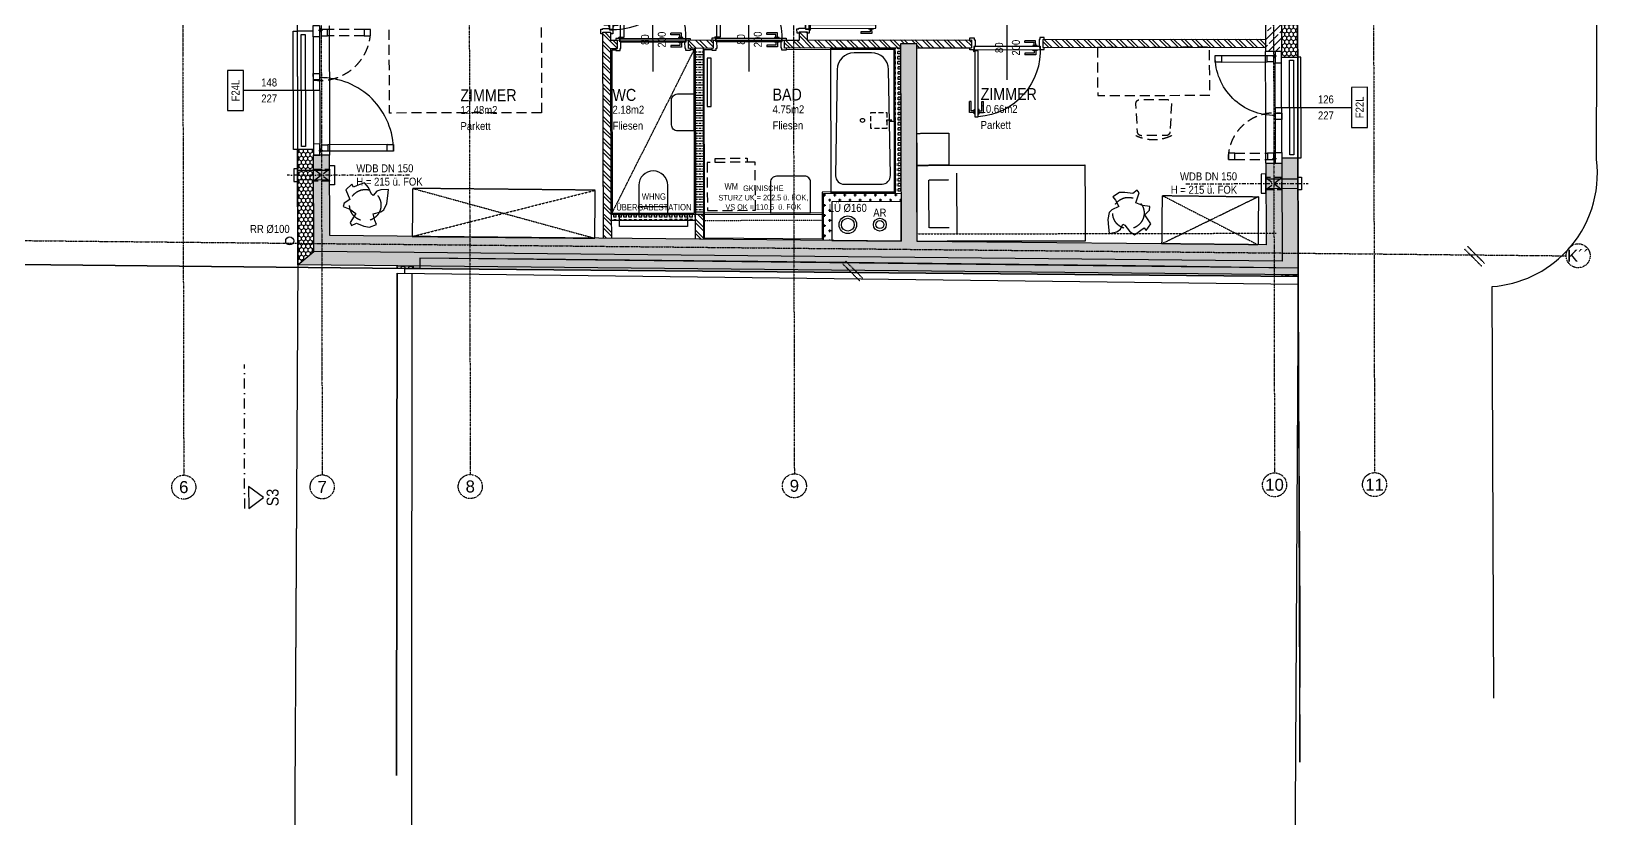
# Model space of a CAD drawing. Header units: millimetres. Extents: x -378801 to -302223, y -36469 to 154078.
# Drawn here: x -322898 to -303133, y -17123 to -7294 of the extents above; entities that cross this region are included whole.
import ezdxf
from ezdxf.enums import TextEntityAlignment as Align

# ---------------------------------------------------------------- set-up
doc = ezdxf.new("R2010")
doc.units = ezdxf.units.MM
for name, pattern in [('DASHDOT', [1, 0.5, -0.25, 0, -0.25]), ('HIDDEN', [0.375, 0.25, -0.125]), ('HIDDEN2', [0.1875, 0.125, -0.0625]), ('STRICHLINIE', [0.75, 0.5, -0.25]), ('STRICHPUNKT', [1, 0.5, -0.25, 0, -0.25]), ('STRICHPUNKTX2', [2, 1, -0.5, 0, -0.5])]:
    doc.linetypes.add(name, pattern=pattern)
for name, color, linetype in [('00_HLP---------M0', 6, 'Continuous'), ('00_HLP-G00-L01-M0', 6, 'Continuous'), ('01-ANS-G00-L01-M0', 8, 'Continuous'), ('01-BFL-G00-L01-M0', 10, 'Continuous'), ('01-SCH-G00-L01-M0', 8, 'STRICHPUNKTX2'), ('01-TXT---------M0', 1, 'Continuous'), ('01-TXT---------PP', 1, 'Continuous'), ('01-TXT-G00-L01-M0', 1, 'Continuous'), ('02-ABB-G00-L01-M0', 50, 'Continuous'), ('02-ANS-G00-L01-M0', 8, 'Continuous'), ('02-AXO-G00-L01-M0', 8, 'STRICHPUNKT'), ('02-FIL-G00-L01-LILA', 223, 'Continuous'), ('02-FIL-G00-L01-ORANGE', 40, 'Continuous'), ('02-FIL-G00-L01-STB', 8, 'Continuous'), ('02-FLI-G00-L01-M0', 141, 'Continuous'), ('02-HID-G00-L01-M0', 8, 'HIDDEN2'), ('02-TWA---------M0', 4, 'Continuous'), ('02-TWA-G00-L01-M0', 4, 'Continuous'), ('02-TWB-G00-L01-M0', 5, 'Continuous'), ('02-WDA---------M0', 8, 'Continuous'), ('02-WDA-G00-L01-M0', 8, 'Continuous'), ('02-ZWA---------M0', 2, 'Continuous'), ('02-ZWA-G00-L01-M0', 2, 'Continuous'), ('03-ANS-G00-L01-M0', 8, 'Continuous'), ('03-HID-G00-L01-M0', 8, 'HIDDEN2'), ('03-SYM-G00-L01-M0', 8, 'Continuous'), ('04-HLP---------M0', 8, 'HIDDEN2'), ('04-STO---------M0', 1, 'Continuous'), ('04-SYM---------EP', 8, 'Continuous'), ('04-SYM-G00-L01-EP', 8, 'Continuous'), ('04-TXT---------EP', 8, 'Continuous'), ('04-TXT-G00-L01-M0', 8, 'Continuous'), ('04-TXT-G00-L01-POS', 8, 'Continuous'), ('05-STO--------M0', 1, 'Continuous'), ('05-SYM---------M0', 8, 'Continuous'), ('05-SYM--------M0', 8, 'Continuous'), ('05-SYM-G00-L01-M0', 8, 'Continuous'), ('05-TXT---------PP', 8, 'Continuous'), ('05-TXT--------M0', 8, 'Continuous'), ('05-TXT-G00-L01-M0', 8, 'Continuous'), ('07-SAN---------M0', 8, 'Continuous'), ('07-SAN-G00-L01-FBHZG-EVERT', 8, 'Continuous'), ('07-SAN-G00-L01-M0', 8, 'Continuous'), ('07-SYM-G00-L01-M0', 8, 'STRICHPUNKT'), ('07-TXT---------M0', 8, 'Continuous'), ('07_MOB-G00-L01-M0', 6, 'HIDDEN2'), ('09-SYM-G00-L01-GEHSTEIG', 8, 'Continuous')]:
    doc.layers.add(name, color=color, linetype=linetype)
doc.layers.add('09-VER-G00-L01-DÄMMUNG', color=3, linetype='Continuous', plot=False)
doc.layers.add('09-VER-G00-L01-GEBÄUDE', color=5, linetype='Continuous', plot=False)
doc.layers.add('09-VER-G00-L01-GRUNDSTÜCKSGRENZE', color=161, linetype='Continuous', lineweight=25)
doc.styles.add('ARIAL', font='arial.ttf', dxfattribs={"width": 0.85})
doc.styles.get("Standard").update_dxf_attribs({"font": 'arial.ttf'})
pattern_1 = [(0.26447, (-337081.752, 30520.496), (47.497575, 27.715835), [31.75, -63.5]), (120.26447, (-337081.752, 30520.496), (-47.751405, 27.276189), [31.75, -63.5]), (60.26447, (-337081.752, 30520.496), (-0.25383, 54.992024), [-63.5, 31.75])]
pattern_2 = [(44.82971, (-389052.15, -18110.56), (-89.53527, 90.06906), []), (44.82971, (-388962.35, -18110.83), (-89.53527, 90.06906), [63.5, -31.75])]
pattern_3 = [(135.12216, (-392171.63, -40382.8), (-67.20816, -67.49537), []), (135.12216, (-392171.72, -40337.9), (-67.20816, -67.49537), [])]
pattern_4 = [(90.122164, (-392171.63, -40382.8), (-31.749928, -0.067696), [31.75, -31.75]), (180.122164, (-392171.63, -40382.8), (0.067696, -31.749928), [31.75, -31.75])]
pattern_5 = [(90.122164, (-277267.837, 4862.295), (-27.597781, 47.566265), [31.75, -63.5]), (210.122164, (-277267.837, 4862.295), (-27.394703, -47.683512), [31.75, -63.5]), (150.122164, (-277267.837, 4862.295), (-54.992485, -0.117247), [-63.5, 31.75])]

# ---------------------------------------------------------------- blocks, each defined once
blk = doc.blocks.new('05-TXT')
at = {"layer": '05-TXT--------M0'}
blk.add_line((-0.4, 0), (0.4, 0), dxfattribs=at)
at = {"layer": '05-TXT--------M0', "color": 8, "style": 'ARIAL', "width": 0.85}
blk.add_attdef('BREITE', text='', height=0.1, dxfattribs=at).set_placement((0, 0.05), align=Align.CENTER)
blk.add_attdef('HÖHE', text='', height=0.1, rotation=360, dxfattribs=at).set_placement((0, -0.06), align=Align.TOP_CENTER)
blk = doc.blocks.new('TÜR-80_10er-WAND')
at = {"layer": '00_HLP---------M0'}
blk.add_lwpolyline([(0.411, -0.025), (-0.411, -0.025), (-0.411, -0.025), (-0.411, 0.017), (0.411, 0.017)], close=True, dxfattribs=at)
for points in [[(0.4, 0.017), (-0.4, 0.017)], [(-0.375, 0.017), (-0.375, 0.027), (-0.32, 0.027), (-0.32, 0.017)], [(-0.357, 0.027), (-0.357, 0.083), (-0.222, 0.083)], [(-0.337, 0.027), (-0.337, 0.063), (-0.222, 0.063)], [(-0.222, 0.063), (-0.222, 0.083)], [(-0.375, -0.025), (-0.375, -0.035), (-0.32, -0.035), (-0.32, -0.025)], [(-0.357, -0.035), (-0.357, -0.091), (-0.222, -0.091)], [(-0.337, -0.035), (-0.337, -0.071), (-0.222, -0.071)], [(-0.222, -0.071), (-0.222, -0.091)]]:
    blk.add_lwpolyline(points, dxfattribs=at)
at = {"layer": '02-ZWA---------M0'}
for points in [[(-0.445, 0.1), (-0.445, 0)], [(0.445, 0.1), (0.445, 0)]]:
    blk.add_lwpolyline(points, dxfattribs=at)
at = {"layer": '05-STO--------M0'}
for points in [[(-0.465, 0.1), (-0.465, 0.125), (-0.41, 0.125), (-0.41, 0.1), (-0.4, 0.1), (-0.4, 0.017), (-0.415, 0.017), (-0.415, -0.025), (-0.465, -0.025), (-0.465, 0)], [(0.465, 0.1), (0.465, 0.125), (0.41, 0.125), (0.41, 0.1), (0.4, 0.1), (0.4, 0.017), (0.415, 0.017), (0.415, -0.025), (0.465, -0.025), (0.465, 0)]]:
    blk.add_lwpolyline(points, dxfattribs=at)
at = {"layer": '05-SYM---------M0'}
for points in [[(0.352, -0.808), (0.296, -0.808), (0.296, -0.673)], [(0.316, -0.673), (0.296, -0.673)], [(0.352, -0.788), (0.316, -0.788), (0.316, -0.673)], [(0.362, -0.826), (0.352, -0.826), (0.352, -0.771), (0.362, -0.771)], [(0.404, -0.826), (0.414, -0.826), (0.414, -0.771), (0.404, -0.771)], [(0.414, -0.808), (0.47, -0.808), (0.47, -0.673)], [(0.414, -0.788), (0.45, -0.788), (0.45, -0.673)], [(0.45, -0.673), (0.47, -0.673)]]:
    blk.add_lwpolyline(points, dxfattribs=at)
at = {"layer": '05-SYM--------M0'}
blk.add_lwpolyline([(0.404, -0.039), (0.404, -0.862), (0.404, -0.862), (0.362, -0.862), (0.362, -0.039)], close=True, dxfattribs=at)
for points in [[(0.41, -0.036), (0.42, -0.036)], [(0.415, -0.031), (0.415, -0.041)]]:
    blk.add_lwpolyline(points, dxfattribs=at)
blk.add_circle((0.415, -0.036), 0.01, dxfattribs=at)
blk.add_arc((0.415, -0.036), 0.828, 176.3309, 266.3309, dxfattribs=at)
blk = doc.blocks.new('01-SQM')
at = {"layer": '01-TXT---------M0', "color": 1, "style": 'ARIAL', "width": 0.85}
blk.add_attdef('ROOM', (0, 0), '', height=0.15, dxfattribs=at)
blk.add_attdef('AREA', text='', height=0.1, dxfattribs=at).set_placement((0, -0.06), align=Align.TOP_LEFT)
at = {"layer": '01-TXT---------PP', "color": 1, "style": 'ARIAL', "width": 0.85}
blk.add_attdef('NR', text='', height=0.15, dxfattribs=at).set_placement((-0.117, 0), align=Align.RIGHT)
blk.add_attdef('FLOOR', text='', height=0.1, dxfattribs=at).set_placement((0, -0.26), align=Align.TOP_LEFT)
blk = doc.blocks.new('Fenster Doppelt 196')
at = {"layer": '02-WDA---------M0'}
for points in [[(-1.55, -0.2), (-1.55, -0.4)], [(-0.07, -0.2), (-0.07, -0.4)]]:
    blk.add_lwpolyline(points, dxfattribs=at)
at = {"layer": '04-HLP---------M0', "linetype": 'Continuous'}
for points in [[(-0.13, 0.72), (-0.13, 0.8), (-0.05, 0.8), (-0.05, 0.72)], [(-0.13, -0.1), (-0.13, -0.02), (-0.05, -0.02), (-0.05, -0.1)]]:
    blk.add_lwpolyline(points, close=True, dxfattribs=at)
for points in [[(-0.13, 0.72), (-0.13, -0.02)], [(-0.05, 0.72), (-0.05, -0.02)]]:
    blk.add_lwpolyline(points, dxfattribs=at)
at = {"layer": '04-HLP---------M0'}
for points in [[(-1.49, 0.437), (-1.49, 0.517), (-1.57, 0.517), (-1.57, 0.437)], [(-1.49, -0.1), (-1.49, -0.02), (-1.57, -0.02), (-1.57, -0.1)]]:
    blk.add_lwpolyline(points, close=True, dxfattribs=at)
for points in [[(-1.57, 0.437), (-1.57, -0.02)], [(-1.49, 0.437), (-1.49, -0.02)], [(-1.586, -0.11), (-1.536, -0.11)], [(-1.561, -0.135), (-1.561, -0.085)], [(-0.034, -0.11), (-0.084, -0.11)], [(-0.059, -0.135), (-0.059, -0.085)]]:
    blk.add_lwpolyline(points, dxfattribs=at)
at = {"layer": '04-HLP---------M0', "linetype": 'Continuous'}
blk.add_arc((-0.059, -0.11), 0.91, 89.5354, 180.5162, dxfattribs=at)
at = {"layer": '04-HLP---------M0'}
blk.add_arc((-1.561, -0.11), 0.627, 351.7537, 90.8218, dxfattribs=at)
at = {"layer": '04-STO---------M0'}
for points in [[(-1.48, -0.2), (-1.62, -0.2), (-1.62, -0.12), (-1.48, -0.12)], [(-0.94, -0.2), (-1.02, -0.2), (-1.02, -0.12), (-0.94, -0.12)], [(-0.14, -0.2), (0, -0.2), (0, -0.12), (-0.14, -0.12)]]:
    blk.add_lwpolyline(points, close=True, dxfattribs=at)
at = {"layer": '04-SYM---------EP'}
for p, q in [((-1.48, -0.12), (-0.14, -0.12)), ((-1.48, -0.2), (-0.14, -0.2))]:
    blk.add_line(p, q, dxfattribs=at)
blk = doc.blocks.new('FENSTER_140')
at = {"layer": '02-WDA---------M0'}
for points in [[(0.07, -0.2), (0.07, -0.4)], [(1.33, -0.2), (1.33, -0.4)]]:
    blk.add_lwpolyline(points, dxfattribs=at)
at = {"layer": '04-HLP---------M0', "linetype": 'Continuous'}
for points in [[(0.13, 0.55), (0.13, 0.63), (0.05, 0.63), (0.05, 0.55)], [(0.13, -0.1), (0.13, -0.02), (0.05, -0.02), (0.05, -0.1)]]:
    blk.add_lwpolyline(points, close=True, dxfattribs=at)
for points in [[(0.05, 0.55), (0.05, -0.02)], [(0.13, 0.55), (0.13, -0.02)]]:
    blk.add_lwpolyline(points, dxfattribs=at)
at = {"layer": '04-HLP---------M0'}
for points in [[(1.27, 0.387), (1.27, 0.467), (1.35, 0.467), (1.35, 0.387)], [(1.27, -0.1), (1.27, -0.02), (1.35, -0.02), (1.35, -0.1)]]:
    blk.add_lwpolyline(points, close=True, dxfattribs=at)
for points in [[(1.27, 0.387), (1.27, -0.02)], [(1.35, 0.387), (1.35, -0.02)], [(0.034, -0.11), (0.084, -0.11)], [(0.059, -0.135), (0.059, -0.085)], [(1.366, -0.11), (1.316, -0.11)], [(1.341, -0.135), (1.341, -0.085)]]:
    blk.add_lwpolyline(points, dxfattribs=at)
at = {"layer": '04-HLP---------M0', "linetype": 'Continuous'}
blk.add_arc((0.059, -0.11), 0.74, 359.0906, 90.4646, dxfattribs=at)
at = {"layer": '04-HLP---------M0'}
blk.add_arc((1.341, -0.11), 0.577, 89.1782, 188.2463, dxfattribs=at)
at = {"layer": '04-STO---------M0'}
for points in [[(0.14, -0.2), (0, -0.2), (0, -0.12), (0.14, -0.12)], [(0.77, -0.2), (0.85, -0.2), (0.85, -0.12), (0.77, -0.12)], [(1.26, -0.2), (1.4, -0.2), (1.4, -0.12), (1.26, -0.12)]]:
    blk.add_lwpolyline(points, close=True, dxfattribs=at)
at = {"layer": '04-SYM---------EP'}
for p, q in [((1.26, -0.12), (0.14, -0.12)), ((1.26, -0.2), (0.14, -0.2))]:
    blk.add_line(p, q, dxfattribs=at)
blk = doc.blocks.new('04-TXT')
blk.add_line((0, 0), (0.953, 0))
at = {"layer": '04-TXT---------EP', "color": 8, "style": 'ARIAL', "width": 0.85}
blk.add_attdef('WIDTH', text='', height=0.1, dxfattribs=at).set_placement((0.632, 0.05), align=Align.CENTER)
blk.add_attdef('HEIGHT', text='', height=0.1, dxfattribs=at).set_placement((0.632, -0.05), align=Align.TOP_CENTER)
blk = doc.blocks.new('03-rar')
blk.add_circle((0, 0), 0.05)
at = {"layer": '01-TXT---------M0', "color": 8, "style": 'ARIAL', "width": 0.85}
blk.add_attdef('RR', text='', height=0.1, dxfattribs=at).set_placement((0, 0.1), align=Align.CENTER)
blk = doc.blocks.new('07-WT60')
blk.add_lwpolyline([(-0.015, 0.25), (-0.4, 0.25, 0.414214), (-0.475, 0.175), (-0.475, -0.175, 0.414214), (-0.4, -0.25), (-0.015, -0.25)], format="xyb", close=True)
blk = doc.blocks.new('07-WM')
at = {"linetype": 'HIDDEN', "ltscale": 0.5}
blk.add_lwpolyline([(0.05, -0.05), (0.05, -0.65), (0.65, -0.65), (0.65, -0.05)], close=True, dxfattribs=at)
blk.add_lwpolyline([(0.65, -0.15), (0.7, -0.15), (0.7, -0.55), (0.65, -0.55)], dxfattribs=at)
blk = doc.blocks.new('07-WC')
blk.add_lwpolyline([(-0.015, -0.18), (-0.365, -0.18, -1), (-0.365, 0.18, 0), (-0.015, 0.18), (-0.015, -0.18)], format="xyb", close=True)
blk.add_lwpolyline([(-0.095, -0.18), (-0.095, 0.18)])
blk = doc.blocks.new('07-WT-WC')
blk.add_lwpolyline([(1.005, -0.015), (1.005, -0.22, -0.414214), (0.93, -0.295), (0.62, -0.295, -0.414214), (0.545, -0.22), (0.545, -0.015)], format="xyb", close=True)
blk = doc.blocks.new('07-Badewanne')
blk.add_lwpolyline([(0, -0.8), (-1.8, -0.8), (-1.8, 0), (0, 0)], close=True)
at = {"linetype": 'HIDDEN2', "ltscale": 0.5}
for points in [[(-0.89, 0), (-0.89, -0.1), (-0.91, -0.1), (-0.91, 0)], [(-0.8, -0.1), (-0.8, -0.1), (-0.8, -0.3), (-1, -0.3), (-1, -0.1)]]:
    blk.add_lwpolyline(points, close=True, dxfattribs=at)
blk.add_lwpolyline([(-0.106, -0.637), (-0.106, -0.163, 0.418658), (-0.213, -0.058), (-1.539, -0.079, 0.409076), (-1.747, -0.291), (-1.747, -0.509, 0.409783), (-1.539, -0.721), (-0.213, -0.742, 0.419369), (-0.106, -0.637)], format="xyb", close=True)
blk.add_circle((-0.903, -0.405), 0.025)
blk = doc.blocks.new('BETT')
for points in [[(0, 0.95), (-0.4, 0.95), (-0.4, 1.35), (0, 1.35)], [(0, -1.35), (-0.4, -1.35), (-0.4, -0.95), (0, -0.95)]]:
    blk.add_lwpolyline(points, close=True)
at = {"flags": 128}
blk.add_lwpolyline([(-2.1, 0.95), (-2.1, -0.95), (0, -0.95), (0, 0.95)], close=True, dxfattribs=at)
for points in [[(-0.5, 0.85), (-0.5, -0.85)], [(-0.4, 0.75), (-0.15, 0.75), (-0.15, 0.15), (-0.4, 0.15)], [(-0.4, -0.75), (-0.15, -0.75), (-0.15, -0.15), (-0.4, -0.15)]]:
    blk.add_lwpolyline(points)
blk = doc.blocks.new('möbel_schreibtisch')
at = {"flags": 128}
blk.add_lwpolyline([(0, -0.1), (-0.6, -0.1), (-0.6, 1.3), (0, 1.3)], close=True, dxfattribs=at)
blk.add_lwpolyline([(-1.056, 0.802, 0.39805), (-1.103, 0.752), (-1.103, 0.447, 0.39805), (-1.056, 0.397), (-0.706, 0.377, 0.430564), (-0.653, 0.427), (-0.653, 0.772, 0.430564), (-0.706, 0.822)], format="xyb", close=True, dxfattribs=at)
blk.add_arc((-0.653, 0.599), 0.503, 153.4349, 206.5651)
blk = doc.blocks.new('ZIMMERPFLANZE')
blk.add_lwpolyline([(-11.737, -9.202), (-11.775, -9.238), (-11.75, -9.301), (-11.786, -9.323), (-11.794, -9.346), (-11.751, -9.363), (-11.713, -9.389), (-11.749, -9.447), (-11.74, -9.466), (-11.708, -9.451), (-11.661, -9.47), (-11.626, -9.477), (-11.58, -9.46), (-11.591, -9.436), (-11.602, -9.392), (-11.553, -9.381), (-11.534, -9.368), (-11.515, -9.328), (-11.508, -9.279), (-11.503, -9.238), (-11.552, -9.239), (-11.578, -9.249), (-11.601, -9.276), (-11.612, -9.268), (-11.631, -9.224), (-11.657, -9.194), (-11.704, -9.212), (-11.727, -9.222), (-11.737, -9.202)])
blk.add_circle((-11.652, -9.337), 0.1)
blk = doc.blocks.new('WANDLÜFER')
at = {"layer": '02-TWA---------M0', "linetype": 'HIDDEN2', "ltscale": 0.75}
for points in [[(0.075, 0), (0.075, -0.2), (-0.075, -0.2), (-0.075, 0), (0.075, 0)], [(-0.075, 0), (0.075, -0.2)], [(0.075, 0), (-0.075, -0.2)]]:
    blk.add_lwpolyline(points, dxfattribs=at)
at = {"layer": '07-SAN---------M0', "linetype": 'STRICHPUNKT', "ltscale": 0.1}
blk.add_lwpolyline([(0, 1), (0, -0.53)], dxfattribs=at)
at = {"layer": '07-SAN---------M0'}
for points in [[(0, 0), (-0.12, 0), (-0.12, 0.06), (0.12, 0.06), (0.12, 0)], [(0.08, -0.4), (-0.08, -0.4), (-0.08, -0.445), (0.08, -0.445)]]:
    blk.add_lwpolyline(points, close=True, dxfattribs=at)
for points in [[(-0.06, 0), (-0.06, -0.4)], [(0.06, 0), (0.06, -0.4)]]:
    blk.add_lwpolyline(points, dxfattribs=at)
blk = doc.blocks.new('türachse&qualität')
at = {"layer": '05-SYM---------M0'}
blk.add_line((-0.4, 0), (-0.4, 0), dxfattribs=at)
at = {"layer": '05-TXT---------PP'}
blk.add_lwpolyline([(-0.5, -0.25), (-0.5, 0.25), (-0.7, 0.25), (-0.7, -0.25)], close=True, dxfattribs=at)
at = {"layer": '05-TXT---------PP', "color": 8, "style": 'ARIAL', "text_generation_flag": 6, "width": 0.85}
blk.add_attdef('POS.NR.', text='', height=0.1, rotation=270, dxfattribs=at).set_placement((-0.653, -0.011), align=Align.TOP_CENTER)
blk = doc.blocks.new('schnittführung')
at = {"color": 4, "linetype": 'DASHDOT', "ltscale": 0.25}
blk.add_line((0.237, -0.138), (0.237, 1.662), dxfattribs=at)
blk.add_line((0.237, -0.138), (0.237, 1.662), dxfattribs=at)
blk.add_line((0.237, -0.138), (0.237, 1.662), dxfattribs=at)
at = {"color": 4}
blk.add_lwpolyline([(0.187, 0.138), (0.187, -0.138), (0, 0)], close=True, dxfattribs=at)
at = {"layer": '07-TXT---------M0', "color": 9, "style": 'ARIAL', "text_generation_flag": 6, "width": 0.85}
blk.add_attdef('SCHNITT', text='', height=0.15, rotation=270, dxfattribs=at).set_placement((-0.037, 0), align=Align.CENTER)

msp = doc.modelspace()

# ---------------------------------------------------------------- hatches: boundary and pattern name
at = {"layer": '02-FIL-G00-L01-LILA', "true_color": 0x636466}
h = msp.add_hatch(dxfattribs=at)
h.set_pattern_fill('HONEY', color=251, scale=10, angle=107.16870486, style=0)
h.set_pattern_definition(pattern_5)
h.paths.add_polyline_path([(-307282.7485, -5701.7254), (-307282.5992, -5771.7252), (-307282.6007, -5771.7252), (-307278.8268, -7541.7212), (-307278.6776, -7611.7219), (-307078.678, -7611.2955), (-307082.7489, -5701.299)])
h = msp.add_hatch(dxfattribs=at)
h.set_pattern_fill('HONEY', color=251, scale=10, angle=107.16870486, style=0)
h.set_pattern_definition(pattern_5)
h.paths.add_polyline_path([(-319576.2403, -8767.944), (-319573.17, -10207.9407), (-319373.5278, -10039.9024), (-319376.0915, -8837.5174), (-319376.2407, -8767.5176)])
h = msp.add_hatch(dxfattribs=at)
h.set_pattern_fill('HONEY', color=251, scale=10, angle=107.16870486, style=0)
h.set_pattern_definition(pattern_5)
h.paths.add_polyline_path([(-307275.991, -8871.7191), (-307275.8418, -8941.718), (-307275.798, -8941.7179), (-307273.247, -10159.303), (-319373.5278, -10039.9024), (-319573.17, -10207.9407), (-307072.8786, -10331.2884), (-307075.9915, -8871.2926)])
h = msp.add_hatch(dxfattribs=at)
h.set_pattern_fill('HONEY', color=251, scale=10, angle=107.16870486, style=0)
h.set_pattern_definition(pattern_1)
h.paths.add_polyline_path([(-318329.0762, -10250.1699), (-318329.1401, -10220.2163), (-318129.1354, -10222.1899), (-318129.0716, -10252.1105)])
h = msp.add_hatch(dxfattribs=at)
h.set_pattern_fill('HONEY', color=251, scale=10, angle=107.16870486, style=0)
h.set_pattern_definition([(0.122164, (-277171.89, -40137.603), (47.566265, 27.597781), [31.75, -63.5]), (120.122164, (-277171.89, -40137.603), (-47.683512, 27.394703), [31.75, -63.5]), (60.122164, (-277171.89, -40137.603), (-0.117247, 54.992485), [-63.5, 31.75])])
h.paths.add_polyline_path([(-307272.8373, -10352.7583), (-307272.8872, -10329.3148), (-318129.1354, -10222.1899), (-318129.0716, -10252.1105)])
h = msp.add_hatch(dxfattribs=at)
h.set_pattern_fill('HONEY', color=251, scale=10, angle=107.16870486, style=0)
h.set_pattern_definition(pattern_1)
h.paths.add_polyline_path([(-307072.8786, -10331.2884), (-307072.8328, -10354.6125), (-307272.8373, -10352.7583), (-307272.8872, -10329.3148)])
at = {"layer": '02-FIL-G00-L01-ORANGE', "true_color": 0x636466}
h = msp.add_hatch(dxfattribs=at)
h.set_pattern_fill('ANSI32', color=251, scale=10, angle=197.16870486, style=0)
h.set_pattern_definition(pattern_3)
h.paths.add_polyline_path([(-315579.1384, -7404.4185), (-315659.1382, -7404.589), (-315659.3621, -7299.5893), (-315759.3619, -7299.8025), (-315754.5006, -9579.7973), (-315654.5008, -9579.5841), (-315658.925, -7504.5888), (-315578.9252, -7504.4182)])
h = msp.add_hatch(dxfattribs=at)
h.set_pattern_fill('ANSI32', color=251, scale=10, angle=197.16870486, style=0)
h.set_pattern_definition(pattern_3)
h.paths.add_polyline_path([(-312039.0399, -7446.8705), (-311839.0403, -7446.4441), (-311838.941, -7496.444), (-311153.9353, -7494.9835), (-311154.1485, -7394.9837), (-313209.1438, -7399.3653), (-313209.3677, -7294.3655), (-313309.3675, -7294.5787), (-313309.1436, -7399.5785), (-313489.1432, -7399.9623), (-313488.93, -7499.962), (-312038.9333, -7496.8704)])
h = msp.add_hatch(dxfattribs=at)
h.set_pattern_fill('ANSI32', color=251, scale=10, angle=197.16870486, style=0)
h.set_pattern_definition(pattern_3)
h.paths.add_polyline_path([(-314379.1412, -7401.8599), (-314689.1405, -7402.5208), (-314688.9272, -7502.5206), (-314378.9279, -7501.8597)])
h = msp.add_hatch(dxfattribs=at)
h.set_pattern_fill('SQUARE', color=251, scale=10, angle=197.16870486, style=0)
h.set_pattern_definition(pattern_4)
h.paths.add_polyline_path([(-312038.9333, -7496.8704), (-312108.9331, -7497.0197), (-312105.0739, -9307.0156), (-312035.0741, -9306.8663)])
h = msp.add_hatch(dxfattribs=at)
h.set_pattern_fill('ANSI32', color=251, scale=10, angle=197.16870486, style=0)
h.set_pattern_definition(pattern_3)
h.paths.add_polyline_path([(-307478.9351, -7487.1478), (-307479.133, -7387.148), (-310264.1505, -7393.0861), (-310263.9373, -7493.0858)])
h = msp.add_hatch(dxfattribs=at)
h.set_pattern_fill('BRASS', color=251, scale=10, angle=107.16870486, style=0)
h.set_pattern_definition([(0.12216, (-392171.63, -40382.8), (-0.13539, 63.499856), []), (0.12216, (-392171.697, -40351.05), (-0.13539, 63.499856), [31.75, -15.875])])
h.paths.add_polyline_path([(-314508.8743, -7527.1368), (-314608.8741, -7527.35), (-314604.5032, -9577.3453), (-314504.5034, -9577.1321)])
h = msp.add_hatch(dxfattribs=at)
h.set_pattern_fill('CROSS', color=251, scale=10, angle=197.16870486, style=0)
h.set_pattern_definition([(90.12216, (-392171.63, -40382.8), (-63.635248, 63.364464), [31.75, -95.25]), (180.12216, (-392155.79, -40366.89), (-63.364464, -63.635248), [31.75, -95.25])])
h.paths.add_polyline_path([(-312035.0741, -9306.8663), (-313005.0719, -9308.9345), (-313003.8058, -9902.7465), (-312898.8033, -9903.7826), (-312899.8482, -9413.7104), (-312034.8502, -9411.8661)])
h = msp.add_hatch(dxfattribs=at)
h.set_pattern_fill('ANSI32', color=251, scale=10, angle=197.16870486, style=0)
h.set_pattern_definition(pattern_3)
h.paths.add_polyline_path([(-315654.5008, -9579.5841), (-315754.5006, -9579.7973), (-315753.8699, -9875.61), (-315653.8675, -9876.5968)])
h = msp.add_hatch(dxfattribs=at)
h.set_pattern_fill('SQUARE', color=251, scale=10, angle=197.16870486, style=0)
h.set_pattern_definition(pattern_4)
h.paths.add_polyline_path([(-314604.5032, -9577.3453), (-315654.5008, -9579.5841), (-315654.3409, -9654.5839), (-314604.3433, -9652.3452)])
h = msp.add_hatch(dxfattribs=at)
h.set_pattern_fill('ANSI32', color=251, scale=10, angle=197.16870486, style=0)
h.set_pattern_definition(pattern_3)
h.paths.add_polyline_path([(-314603.8431, -9886.958), (-314503.8407, -9887.9448), (-314504.5034, -9577.1321), (-314604.5032, -9577.3453)])
at = {"layer": '02-FIL-G00-L01-STB', "true_color": 0x636466}
h = msp.add_hatch(dxfattribs=at)
h.set_pattern_fill('ANSI33', color=251, scale=20, angle=107.16870486, style=0)
h.set_pattern_definition(pattern_2)
h.paths.add_polyline_path([(-307282.3277, -5771.7247), (-307362.3279, -5771.8952), (-307482.3276, -5772.1511), (-307478.8264, -7542.1477), (-307278.8268, -7541.7212)])
h = msp.add_hatch(dxfattribs=at)
h.set_pattern_fill('ANSI33', color=251, scale=20, angle=107.16870486, style=0)
h.set_pattern_definition(pattern_2)
h.paths.add_polyline_path([(-307275.798, -8941.7188), (-307355.8416, -8941.8895), (-307355.8416, -8941.8886), (-307475.7976, -8942.1444), (-307473.6784, -9957.3155), (-311834.1385, -9914.2883), (-311839.0403, -7446.4441), (-312039.0399, -7446.8705), (-312033.7831, -9912.3183), (-319173.9496, -9841.8621), (-319176.0919, -8837.091), (-319376.0915, -8837.5174), (-319373.5278, -10039.9024), (-307273.247, -10159.303)])

# ---------------------------------------------------------------- linework, layer by layer
at = {"layer": '00_HLP-G00-L01-M0', "color": 251, "linetype": 'HIDDEN', "true_color": 0x636466}
msp.add_lwpolyline([(-311833.9765, -9821.4387), (-307348.8216, -9811.8756)], dxfattribs=at)
at = {"layer": '00_HLP-G00-L01-M0', "color": 251, "true_color": 0x636466}
msp.add_lwpolyline([(-319573.17, -10207.9407), (-319373.5278, -10039.9024)], dxfattribs=at)
for centre, radius in [((-312699.2249, -9705.8189), 110), ((-312299.2259, -9704.966), 80)]:
    msp.add_circle(centre, radius, dxfattribs=at)
at = {"layer": '01-ANS-G00-L01-M0', "color": 251, "true_color": 0x636466}
for points in [[(-314689.1443, -7400.6992), (-315579.1384, -7404.4185)], [(-314379.1412, -7401.8599), (-313489.1432, -7399.9623)]]:
    msp.add_lwpolyline(points, dxfattribs=at)
at = {"layer": '01-BFL-G00-L01-M0', "color": 251, "linetype": 'HIDDEN2', "ltscale": 3, "true_color": 0x636466}
msp.add_lwpolyline([(-306908.241, 53299.5267), (-306985.9252, 38149.5064), (-307134.5431, 20159.1297), (-307072.8328, -10354.6125), (-307052.4897, -16419.674)], dxfattribs=at)
at = {"layer": '01-BFL-G00-L01-M0', "color": 251, "linetype": 'STRICHLINIE', "true_color": 0x636466}
msp.add_lwpolyline([(-349770.6488, -12747.8195), (-349763.9222, -1622.2926), (-319591.6131, -1557.9604), (-319572.9059, -10332.6033), (-319639.4249, -22195.724)], dxfattribs=at)
at = {"layer": '02-ABB-G00-L01-M0', "color": 251, "true_color": 0x636466}
msp.add_lwpolyline([(-307072.8328, -10354.6125), (-307072.0693, -10246.9009), (-318046.3521, -10122.329), (-318047.481, -10252.8669), (-318236.1487, -10251.0716)], dxfattribs=at)
at = {"layer": '02-ANS-G00-L01-M0', "color": 251, "true_color": 0x636466}
for points in [[(-319576.2403, -8767.944), (-319626.2402, -8768.0506), (-319629.3957, -7288.054), (-319579.3959, -7287.9474)], [(-307075.9915, -8871.2926), (-307035.9916, -8871.2074), (-307038.6781, -7611.2094), (-307078.678, -7611.2955)], [(-314504.5034, -9577.1321), (-313004.5068, -9573.9339)]]:
    msp.add_lwpolyline(points, dxfattribs=at)
for points in [[(-319479.3108, -7327.7341), (-319476.3258, -8727.7309), (-319526.3257, -8727.8375), (-319529.3107, -7327.8407), (-319479.3108, -7327.7341)], [(-307175.8039, -8831.5045), (-307178.3198, -7651.5072), (-307128.3199, -7651.4006), (-307125.804, -8831.3979)]]:
    msp.add_lwpolyline(points, close=True, dxfattribs=at)
at = {"layer": '02-AXO-G00-L01-M0', "color": 251, "true_color": 0x636466}
for points in [[(-319342.0471, 22096.3236), (-319267.5764, -12831.0388)], [(-317492.0513, 22100.2681), (-317417.5806, -12827.0943)], [(-313442.0606, 22108.9034), (-313367.5898, -12818.459)], [(-307442.0758, 22121.6963), (-307367.605, -12805.6661)], [(-306192.077, 22124.3615), (-306117.6063, -12803.0009)], [(-321067.7284, 20068.9415), (-320997.5725, -12834.7274)], [(-337336.7913, -9762.6435), (-303723.3762, -10094.3268)], [(-304778.8306, -10224.121), (-304991.4145, -10012.4418)], [(-304743.5508, -10188.6904), (-304956.1346, -9977.0111)], [(-312548.199, -10408.7048), (-312760.7829, -10197.0255)], [(-312512.9191, -10373.2741), (-312725.503, -10161.5949)]]:
    msp.add_lwpolyline(points, dxfattribs=at)
for centre in [(-303573.3765, -10094.007), (-320997.2527, -12984.727), (-319267.2566, -12981.0384), (-317417.2608, -12977.0939), (-313367.27, -12968.4587), (-307367.2852, -12955.6658), (-306117.2865, -12953.0006)]:
    msp.add_circle(centre, 150, dxfattribs=at)
at = {"layer": '02-FLI-G00-L01-M0', "color": 251, "true_color": 0x636466}
for points in [[(-314668.8953, -7517.4779), (-314623.8954, -7517.382), (-314619.5351, -9562.3773), (-315639.5328, -9564.5521), (-315643.8931, -7519.5568), (-315598.8932, -7519.4608)], [(-313468.898, -7514.9194), (-312123.9011, -7512.0516), (-312120.0952, -9297.0476), (-313020.0931, -9298.9665), (-313018.8381, -9887.5974), (-314488.8724, -9873.0917), (-314493.8957, -7517.1048), (-314398.8959, -7516.9023)], [(-313019.5388, -9558.9659), (-314489.5354, -9562.1002)]]:
    msp.add_lwpolyline(points, dxfattribs=at)
at = {"layer": '02-HID-G00-L01-M0', "color": 251, "ltscale": 0.5, "true_color": 0x636466}
for points in [[(-319579.3959, -7287.9474), (-319576.2403, -8767.944)], [(-307078.678, -7611.2955), (-307075.9915, -8871.2926)], [(-314504.3435, -9652.1319), (-313004.3469, -9648.9337)]]:
    msp.add_lwpolyline(points, dxfattribs=at)
at = {"layer": '02-HID-G00-L01-M0', "color": 251, "true_color": 0x636466}
for points in [[(-319179.546, -7217.0947), (-319176.0919, -8837.091)], [(-307475.8413, -8942.1445), (-307478.8264, -7542.1477)]]:
    msp.add_lwpolyline(points, dxfattribs=at)
at = {"layer": '02-TWA-G00-L01-M0', "color": 251, "true_color": 0x636466}
for points in [[(-307482.6003, -5772.1517), (-307478.8264, -7542.1477)], [(-307282.6007, -5771.7252), (-307278.8268, -7541.7212)], [(-311839.0403, -7446.4441), (-312039.0399, -7446.8705), (-312033.7831, -9912.3183), (-319173.9496, -9841.8621), (-319176.0919, -8837.091)], [(-307475.8413, -8942.1445), (-307473.6784, -9957.3155), (-311834.1385, -9914.2883), (-311839.0403, -7446.4441)], [(-307278.8268, -7541.7212), (-307478.8264, -7542.1477)], [(-319176.0919, -8837.091), (-319376.0915, -8837.5174)], [(-307275.798, -8941.7179), (-307273.247, -10159.303), (-319373.5278, -10039.9024), (-319376.0915, -8837.5174)], [(-307275.798, -8941.7179), (-307475.8413, -8942.1445)]]:
    msp.add_lwpolyline(points, dxfattribs=at)
at = {"layer": '02-TWB-G00-L01-M0', "color": 251, "true_color": 0x636466}
msp.add_lwpolyline([(-318339.4821, -16587.2647), (-318328.9484, -10310.123), (-307073.5401, -10448.0323), (-307052.4897, -16419.674)], dxfattribs=at)
at = {"layer": '02-WDA-G00-L01-M0', "color": 251, "true_color": 0x636466}
for points in [[(-307082.7489, -5701.299), (-307078.678, -7611.2955)], [(-319573.17, -10207.9407), (-319576.2403, -8767.944)], [(-307075.9915, -8871.2926), (-307072.8786, -10331.2884)], [(-307072.8786, -10331.2884), (-319573.17, -10207.9407)]]:
    msp.add_lwpolyline(points, dxfattribs=at)
for points in [[(-318329.0762, -10250.1699), (-318329.1401, -10220.2163), (-318129.1354, -10222.1899), (-318129.0716, -10252.1105)], [(-307072.8786, -10331.2884), (-307072.8328, -10354.6125), (-307272.8373, -10352.7583), (-307272.8872, -10329.3148)]]:
    msp.add_lwpolyline(points, close=True, dxfattribs=at)
at = {"layer": '02-ZWA-G00-L01-M0', "color": 251, "true_color": 0x636466}
for p, q in [((-315579.1384, -7404.4185), (-315659.1382, -7404.589)), ((-315658.925, -7504.5888), (-315578.9252, -7504.4182)), ((-314378.9279, -7501.8597), (-314688.9272, -7502.5206)), ((-314608.9274, -7502.35), (-314604.5032, -9577.3453)), ((-314508.9276, -7502.1368), (-314503.8407, -9887.9448)), ((-312038.9333, -7496.8704), (-313488.93, -7499.962)), ((-312105.0632, -9312.0155), (-312108.9331, -7497.0197)), ((-313005.0612, -9313.9345), (-312035.0634, -9311.8663)), ((-313003.8058, -9902.7465), (-313005.0612, -9313.9345)), ((-312034.8395, -9416.8661), (-312899.8376, -9418.7104)), ((-312899.8376, -9418.7104), (-312898.8033, -9903.7826)), ((-314504.5034, -9577.1321), (-315654.5008, -9579.5841)), ((-315654.5008, -9579.5841), (-315653.8675, -9876.5968)), ((-314604.3433, -9652.3452), (-315654.3409, -9654.5839)), ((-314603.8431, -9886.958), (-314604.5032, -9577.3453))]:
    msp.add_line(p, q, dxfattribs=at)
for points in [[(-315753.8699, -9875.61), (-315759.3619, -7299.8025)], [(-315659.1382, -7404.589), (-315659.3621, -7299.5893)], [(-313309.3675, -7294.5787), (-313309.1436, -7399.5785)], [(-313209.3677, -7294.3655), (-313209.1438, -7399.3653)], [(-315654.5008, -9579.5841), (-315658.925, -7504.5888)], [(-314379.1412, -7401.8599), (-314689.1405, -7402.5208)], [(-313489.1432, -7399.9623), (-313309.1436, -7399.5785)], [(-313209.1438, -7399.3653), (-311154.1485, -7394.9837)], [(-311838.9337, -7496.444), (-311153.9353, -7494.9835)], [(-310264.1505, -7393.0861), (-307479.1568, -7387.148)], [(-310263.9373, -7493.0858), (-307478.9436, -7487.1478)]]:
    msp.add_lwpolyline(points, dxfattribs=at)
at = {"layer": '03-ANS-G00-L01-M0', "color": 251, "true_color": 0x636466}
msp.add_lwpolyline([(-312899.8376, -9418.7104), (-312898.8033, -9903.7826), (-312033.7831, -9912.3183), (-312034.8395, -9416.8661)], close=True, dxfattribs=at)
at = {"layer": '03-HID-G00-L01-M0', "color": 251, "true_color": 0x636466}
msp.add_lwpolyline([(-315654.5008, -9579.5841), (-314608.9274, -7502.35)], dxfattribs=at)
at = {"layer": '07-SAN-G00-L01-FBHZG-EVERT', "color": 251, "true_color": 0x636466}
msp.add_lwpolyline([(-314704.503, -9577.5585), (-314704.1831, -9727.5582), (-315554.1812, -9729.3705), (-315554.501, -9579.3709)], close=True, dxfattribs=at)
at = {"layer": '07-SAN-G00-L01-M0', "color": 251, "true_color": 0x636466}
msp.add_lwpolyline([(-314458.6612, -7627.0299), (-314457.3819, -8227.0286), (-314407.3821, -8226.922), (-314408.6614, -7626.9233)], close=True, dxfattribs=at)
at = {"layer": '07_MOB-G00-L01-M0', "color": 251, "true_color": 0x636466}
for points in [[(-311836.8754, -8564.2901), (-311436.8763, -8563.4372), (-311436.0235, -8963.4363), (-311836.0226, -8964.2892), (-311836.8754, -8564.2901)], [(-311334.3526, -9813.2214), (-311335.9517, -9063.2231)], [(-318142.8454, -9852.0366), (-315855.1444, -9274.5814)], [(-318136.9251, -9252.0658), (-315861.0646, -9874.5522)], [(-311434.4969, -9745.6358), (-311684.4963, -9746.1688), (-311685.7756, -9146.1702), (-311435.7762, -9145.6372)], [(-307567.9331, -9356.3562), (-308773.6152, -9944.488)], [(-308767.8458, -9341.4908), (-307573.6735, -9956.3288)]]:
    msp.add_lwpolyline(points, dxfattribs=at)
for points in [[(-311836.1638, -8964.2895), (-309736.1685, -8959.8119), (-309734.143, -9909.8098), (-311834.1382, -9914.2873), (-311836.1638, -8964.2895)], [(-315861.0646, -9874.5522), (-315855.1444, -9274.5814), (-318136.9251, -9252.0658), (-318142.8454, -9852.0366)], [(-308767.8458, -9341.4908), (-307567.9331, -9356.3562), (-307573.6735, -9956.3288), (-308773.6152, -9944.488), (-308767.8458, -9341.4908)]]:
    msp.add_lwpolyline(points, close=True, dxfattribs=at)
at = {"layer": '09-SYM-G00-L01-GEHSTEIG', "color": 251, "true_color": 0x636466}
msp.add_lwpolyline([(-304624.8287, -15619.2428), (-304646.2348, -10478.2132, 0.1867442349), (-303721.7426, -10040.5117, 0.2242789699), (-303343.1441, -8890.8243), (-303314.9111, 302.7791), (-303286.1482, 5543.602), (-303286.1482, 5543.602), (-303286.1482, 5543.602), (-303243.4007, 12437.4104), (-303205.0733, 21286.3345), (-303205.0733, 21286.3345), (-303205.0733, 21286.3345), (-303160.2436, 34908.4737), (-303133.2156, 41023.855)], format="xyb", dxfattribs=at)
at = {"layer": '09-VER-G00-L01-DÄMMUNG', "color": 251, "ltscale": 1, "true_color": 0x636466}
for p, q in [((-318046.3521, -10122.329), (-318047.48, -10252.7494)), ((-316627.7678, -10134.597), (-318046.3521, -10122.329)), ((-313825.6493, -10166.8601), (-316627.7678, -10134.597)), ((-308741.16, -10225.4019), (-313825.6493, -10166.8601)), ((-307072.0693, -10246.9009), (-308741.16, -10225.4019)), ((-307073.5401, -10448.0323), (-307072.0693, -10246.9009))]:
    msp.add_line(p, q, dxfattribs=at)
for points in [[(-318236.6292, -10313.3686), (-318236.149, -10251.1178)], [(-318047.48, -10252.7494), (-318236.149, -10251.1178)]]:
    msp.add_lwpolyline(points, dxfattribs=at)
at = {"layer": '09-VER-G00-L01-GEBÄUDE', "color": 251, "ltscale": 1, "true_color": 0x636466}
for points in [[(-318328.9519, -10312.2549), (-318339.4821, -16587.2647)], [(-307052.4897, -16419.674), (-307048.5863, -14558.681), (-307073.5401, -10448.0323)]]:
    msp.add_lwpolyline(points, dxfattribs=at)
at = {"layer": '09-VER-G00-L01-GRUNDSTÜCKSGRENZE', "color": 251, "true_color": 0x636466}
msp.add_lwpolyline([(-307072.8328, -10354.6125), (-318236.149, -10251.1178), (-334731.7398, -10082.8632), (-334703.1183, 19861.2842), (-361621.0021, 19752.8197), (-361750.9984, 19753.2061), (-361702.9463, 35921.0335), (-361697.2627, 37833.3866), (-346703.7721, 37981.5509), (-324341.1847, 38084.7734), (-324420.1038, 19902.0663), (-324285.8875, 19903.26), (-307137.4969, 19972.3587)], close=True, dxfattribs=at)
at = {"layer": '09-VER-G00-L01-GRUNDSTÜCKSGRENZE', "color": 251, "ltscale": 0.2, "true_color": 0x636466}
for points in [[(-307072.8328, -10354.6125), (-307104.5757, 4864.63)], [(-334731.7398, -10082.8632), (-318236.149, -10251.1178), (-307072.8328, -10354.6125)], [(-318150.849, -22199.3273), (-318141.8668, -10310.9862)], [(-307072.8328, -10354.6125), (-307139.3981, -22225.9823)]]:
    msp.add_lwpolyline(points, dxfattribs=at)

# ---------------------------------------------------------------- block references
at = {"layer": '01-SCH-G00-L01-M0', "color": 251, "true_color": 0x636466}
ref = msp.add_blockref('schnittführung', (-319999.2003, -13114.4857), dxfattribs=dict(at, xscale=-1000, yscale=1000, zscale=1000, rotation=0.1221635823696499))
ref.add_attrib('SCHNITT', 'S3', dxfattribs={"layer": '07-TXT---------M0', "color": 9, "extrusion": (0, 0, -1), "height": 150, "rotation": 269.87783642, "style": 'ARIAL', "text_generation_flag": 2, "width": 0.85}).set_placement((319961.9411, -13114.4062), align=Align.TOP_CENTER)
at = {"layer": '01-TXT-G00-L01-M0', "color": 251, "true_color": 0x636466, "xscale": 1000, "yscale": 1000, "zscale": 1000}
for p, rotation, values in [((-317540.1557, -8163.6014), 0.1221635764647407, {'ROOM': 'ZIMMER', 'AREA': '12.48m2', 'FLOOR': 'Parkett'}), ((-315640.16, -8159.5503), 0.1221635728053217, {'ROOM': 'WC', 'AREA': '2.18m2', 'FLOOR': 'Fliesen'}), ((-313640.1646, -8155.286), 0.1221635732798604, {'ROOM': 'BAD', 'AREA': '4.75m2', 'FLOOR': 'Fliesen'}), ((-311039.8895, -8149.7418), 0.1221635771434965, {'ROOM': 'ZIMMER', 'AREA': '10.66m2', 'FLOOR': 'Parkett'})]:
    msp.add_blockref('01-SQM', p, dxfattribs=dict(at, rotation=rotation)).add_auto_attribs(values)
at = {"layer": '03-SYM-G00-L01-M0', "color": 251, "true_color": 0x636466}
ref = msp.add_blockref('03-rar', (-312699.2249, -9705.8189), dxfattribs=dict(at, xscale=1600.000000298866, yscale=1600.000000298866, zscale=1600.000000298866, rotation=0.1221635837078192))
ref.add_attrib('RR', 'LÜ %%C160', dxfattribs={"layer": '01-TXT---------M0', "color": 8, "height": 100, "rotation": 0.12216359, "style": 'ARIAL', "width": 0.85}).set_placement((-312699.5661, -9545.8192), align=Align.CENTER)
at = {"layer": '03-SYM-G00-L01-M0', "color": 251, "true_color": 0x636466, "xscale": 1000, "yscale": 1000, "zscale": 1000, "rotation": 0.1221635837078192}
msp.add_blockref('03-rar', (-312299.2259, -9704.966), dxfattribs=at).add_auto_attribs({'RR': 'AR'})
at = {"layer": '03-SYM-G00-L01-M0', "color": 251, "true_color": 0x636466}
ref = msp.add_blockref('03-rar', (-319673.8094, -9908.1546), dxfattribs=dict(at, xscale=1000, yscale=1000, zscale=1000, rotation=0.1221635821702996))
ref.add_attrib('RR', 'RR %%c100', dxfattribs={"layer": '01-TXT---------M0', "color": 8, "height": 100, "rotation": 0.12216358, "style": 'ARIAL', "width": 0.85}).set_placement((-319674.0226, -9808.1549), align=Align.RIGHT)
at = {"layer": '04-SYM-G00-L01-EP', "color": 251, "true_color": 0x636466, "yscale": 1000, "zscale": 1000}
for name, p, xscale, rotation in [('Fenster Doppelt 196', (-319176.0919, -8837.091), 1000, 270.1221635834909), ('FENSTER_140', (-307478.8264, -7542.1485), -1000, 90.1221635793207)]:
    msp.add_blockref(name, p, dxfattribs=dict(at, xscale=xscale, rotation=rotation))
at = {"layer": '04-TXT-G00-L01-M0', "color": 251, "true_color": 0x636466}
ref = msp.add_blockref('04-TXT', (-319297.8966, -8027.3488), dxfattribs=dict(at, xscale=-1000, yscale=1000, zscale=1000, rotation=0.1221636234427947))
ref.add_attrib('WIDTH', '148', dxfattribs={"layer": '04-TXT---------EP', "color": 8, "extrusion": (0, 0, -1), "height": 100, "rotation": 359.87783638, "style": 'ARIAL', "text_generation_flag": 2, "width": 0.85}).set_placement((319930.1651, -7978.6968), align=Align.CENTER)
ref.add_attrib('HEIGHT', '227', dxfattribs={"layer": '04-TXT---------EP', "color": 8, "extrusion": (0, 0, -1), "height": 100, "rotation": 359.87783638, "style": 'ARIAL', "text_generation_flag": 2, "width": 0.85}).set_placement((319929.9519, -8078.6966), align=Align.TOP_CENTER)
at = {"layer": '04-TXT-G00-L01-M0', "color": 251, "true_color": 0x636466, "xscale": 1000, "yscale": 1000, "zscale": 1000, "rotation": 0.1221635485536177}
msp.add_blockref('04-TXT', (-307357.3341, -8241.8911), dxfattribs=at).add_auto_attribs({'WIDTH': '126', 'HEIGHT': '227'})
at = {"layer": '04-TXT-G00-L01-POS', "color": 251, "true_color": 0x636466}
ref = msp.add_blockref('türachse&qualität', (-319750.8215, -8028.3146), dxfattribs=dict(at, xscale=1000, yscale=1000, zscale=1000, rotation=0.1221599235187604))
ref.add_attrib('POS.NR.', 'F24L', dxfattribs={"layer": '05-TXT---------PP', "color": 8, "height": 100, "rotation": 270.12215992, "style": 'ARIAL', "text_generation_flag": 6, "width": 0.85}).set_placement((-320350.8201, -8029.5938), align=Align.MIDDLE_CENTER)
ref = msp.add_blockref('türachse&qualität', (-306904.4092, -8240.9254), dxfattribs=dict(at, xscale=1000, yscale=1000, zscale=1000, rotation=180.122159931901))
ref.add_attrib('POS.NR.', 'F22L', dxfattribs={"layer": '05-TXT---------PP', "color": 8, "height": 100, "rotation": 90.12215993, "style": 'ARIAL', "width": 0.85}).set_placement((-306304.4106, -8239.6461), align=Align.MIDDLE_CENTER)
at = {"layer": '05-SYM-G00-L01-M0', "color": 251, "true_color": 0x636466, "yscale": 1000, "zscale": 1000}
for p, xscale, rotation in [((-315660.3109, -6854.5903), 1000, 90.12216337144115), ((-313210.3165, -6849.3665), -1000, 90.12216377120971), ((-315134.1394, -7403.4697), 1000, 180.1221634109756), ((-313934.1422, -7400.9111), 1000, 180.1221634109756), ((-310708.9363, -7494.0347), -1000, 0.1221637353766169)]:
    msp.add_blockref('TÜR-80_10er-WAND', p, dxfattribs=dict(at, xscale=xscale, rotation=rotation))
at = {"layer": '05-TXT-G00-L01-M0', "color": 251, "true_color": 0x636466, "xscale": 1000, "yscale": 1000, "zscale": 1000}
for p, rotation in [((-315134.1608, -7393.4697), 90.12216357955704), ((-313934.1635, -7390.9111), 90.12216357955704), ((-310708.9363, -7494.0347), 90.12216358368973)]:
    msp.add_blockref('05-TXT', p, dxfattribs=dict(at, rotation=rotation)).add_auto_attribs({'BREITE': '80', 'HÖHE': '200'})
at = {"layer": '07-SAN-G00-L01-M0', "color": 251, "true_color": 0x636466, "yscale": 1000, "zscale": 1000}
for name, p, xscale, rotation in [('07-Badewanne', (-312108.9894, -9304.5239), 1000, 270.122163599917), ('07-WT-WC', (-314608.8742, -7527.3007), 1000, 270.1221636307318), ('07-WM', (-314504.5034, -9577.1321), 1000, 90.12216357857233), ('WANDLÜFER', (-319175.5589, -9087.0904), 1000, 270.1221636046584), ('07-WC', (-315129.502, -9578.4647), -1000, 90.12216364362138), ('WANDLÜFER', (-307475.2646, -9192.1438), -1000, 90.122163569781), ('07-WT60', (-313414.5059, -9574.8081), 1000, 270.1221635809478)]:
    msp.add_blockref(name, p, dxfattribs=dict(at, xscale=xscale, rotation=rotation))
at = {"layer": '07_MOB-G00-L01-M0', "color": 251, "true_color": 0x636466}
for name, p, xscale, yscale, zscale, rotation in [('BETT', (-317481.6927, -6208.4723), -1000, 1000, 1000, 270.1221635831916), ('möbel_schreibtisch', (-309478.416, -7491.4079), -1000, 1000, 1000, 270.1221635687053), ('ZIMMERPFLANZE', (-295975.9859, 8944.3876), 1960.000000000001, 1960.000000000001, 1960.000000000001, 0.2644672863838586), ('ZIMMERPFLANZE', (-327137.6067, -32678.9903), 1960.000000000001, 1960.000000000001, 1960.000000000001, 193.475524439249)]:
    msp.add_blockref(name, p, dxfattribs=dict(at, xscale=xscale, yscale=yscale, zscale=zscale, rotation=rotation))

# ---------------------------------------------------------------- texts
at = {"layer": '02-AXO-G00-L01-M0', "color": 251, "true_color": 0x636466, "char_height": 150, "width": 303.3, "attachment_point": 5}
for s, insert, rotation in [('{\\fArial|b0|i0|c0|p34;K´´}', (-303573.3765, -10094.007), 0.12216729), ('{\\fArial|b0|i0|c0|p34;6}', (-320997.2527, -12984.727), 0.12216358), ('{\\fArial|b0|i0|c0|p34;7}', (-319267.2566, -12981.0384), 0.12216358), ('{\\fArial|b0|i0|c0|p34;8}', (-317417.2608, -12977.0939), 0.12216358), ('{\\fArial|b0|i0|c0|p34;9}', (-313367.27, -12968.4587), 0.12216358), ('{\\fArial|b0|i0|c0|p34;10}', (-307367.2852, -12955.6658), 0.12216358), ('{\\fArial|b0|i0|c0|p34;11}', (-306117.2865, -12953.0006), 0.12216358)]:
    msp.add_mtext(s, dxfattribs=dict(at, insert=insert, rotation=rotation))
at = {"layer": '07-SAN-G00-L01-FBHZG-EVERT', "color": 251, "true_color": 0x636466, "insert": (-315122.8586, -9528.4504), "char_height": 80, "width": 1165, "attachment_point": 8, "rotation": 0.12216357, "style": 'ARIAL'}
msp.add_mtext('WHNG ÜBERGABESTATION', dxfattribs=at)
at = {"layer": '07-SAN-G00-L01-M0', "color": 251, "true_color": 0x636466, "char_height": 100, "width": 1538, "rotation": 0.12216358, "style": 'ARIAL'}
for insert, attachment_point in [((-318840.5596, -9086.3761), 4), ((-307835.325, -9185.4115), 6)]:
    msp.add_mtext('WDB DN 150\\PH = 215 ü. FOK', dxfattribs=dict(at, insert=insert, attachment_point=attachment_point))
at = {"layer": '07-SYM-G00-L01-M0', "color": 251, "linetype": 'Continuous', "true_color": 0x636466, "style": 'ARIAL'}
for s, insert, char_height, width, attachment_point, rotation in [('GK-NISCHE \\PSTURZ UK = 202.5 ü. FOK, \\PVS OK = 110.5  ü. FOK', (-313755.2727, -9215.5338), 70, 1470, 2, 0.12216358), ('WM', (-314155.2505, -9226.3867), 80, 505.386808, 5, 0.12216362)]:
    msp.add_mtext(s, dxfattribs=dict(at, insert=insert, char_height=char_height, width=width, attachment_point=attachment_point, rotation=rotation))

doc.saveas('drawing.dxf')
